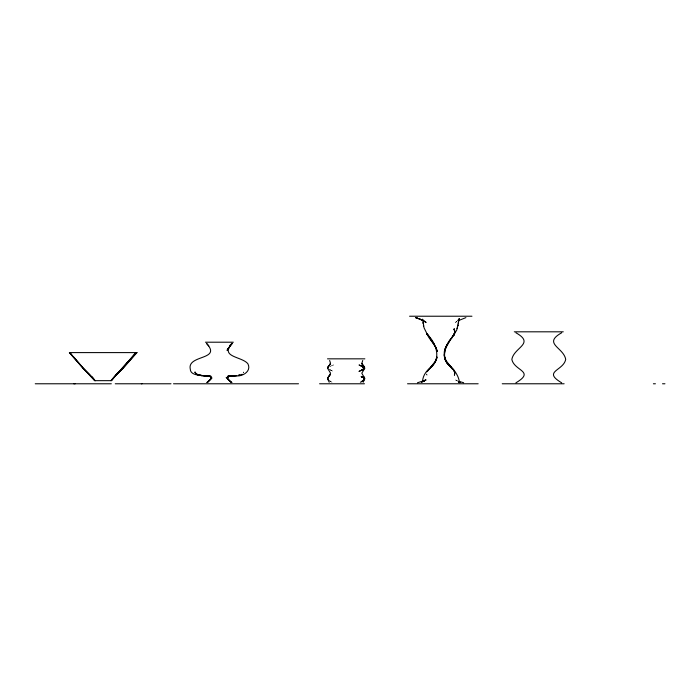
<?xml version="1.0" encoding="UTF-8"?>
<svg xmlns="http://www.w3.org/2000/svg" width="700" height="700" viewBox="0 0 700 700"><rect width="100%" height="100%" fill="white"/><g stroke="black" fill="none" stroke-linecap="round" stroke-linejoin="round"><path stroke-width="0.53" stroke-dasharray="3.5 2.62" d="M243.635 372.479L243.81 371.945L243.364 372.969M456.89 321.396L455.42 322.42L457.24 321.204M457.354 380.817L455.7 379.977L457.161 380.748M329.481 380.835L332.001 382.226M329.481 369.512L333.384 371.473L329.534 369.521M329.595 380.835L330.715 381.553M329.621 380.835L330.645 381.553M426.685 374.176L427.017 375.183L426.694 373.861M333.34 364.971L330.418 366.257L333.34 364.971"/><path stroke-width="1.05" d="M454.659 330.645L454.248 328.991L454.773 332.089L454.108 328.851L454.843 331.94L453.766 335.676L454.773 332.614M454.624 333.567C447.571 343.639 437.316 356.825 451.474 367.474L446.547 361.9L444.229 355.609M444.168 352.467L444.727 349.834M422.537 381.666C422.686 376.582 425.442 372.006 429.223 368.707C441.394 360.859 437.579 344.076 426.912 334.101L427.892 335.554L424.078 327.906L422.572 319.244M437.115 356.965L434.91 362.014L426.79 371.822M437.08 357.752L435.627 361.226L431.121 366.896M451.159 338.905L456.68 330.19L459.314 318.465L458.028 320.416L458.946 319.463M452.436 337.225C445.252 343.516 441.648 357.21 447.405 363.3M457.468 327.906L457.222 328.641L457.45 327.933M444.859 349.851L445.358 348.451M454.029 334.023L454.317 333.2M445.165 348.547L450.126 340.209M327.88 367.841L327.924 368.515M227.054 350.438L231.718 343.324M445.2 348.46L447.125 344.627L446.092 346.509M227.395 349.738L228.007 348.504M329.656 360.509L330.54 363.317L327.512 368.165L330.584 373.214L327.512 378.578L329.192 382.235M453.784 334.565L451.903 337.697M227.273 349.912L232.164 343.376M361.664 381.553L362.906 380.835L361.734 381.553C365.374 380.669 365.277 376.898 361.279 376.521L362.723 377.186L361.358 376.53C365.689 377.405 363.58 381.727 360.377 382.226M327.81 367.203L329.683 364.954L328.029 366.879M427.569 371.131L433.562 364.14M328.055 378.219L328.037 379.706M362.731 360.509L361.839 363.317L364.866 368.165L361.795 373.214L364.866 378.578L363.195 382.235M232.374 343.368C218.96 357.28 242.104 356.361 247.905 363.799C251.755 371.219 242.48 376.819 235.891 375.856M136.316 352.599L122.867 368.148L117.425 373.389M127.347 362.994L110.95 380.66L136.141 352.599L111.169 380.66L117.407 373.398M127.374 362.967L136.369 352.599M211.706 378.236L207.515 382.541M136.972 352.599L123.2 368.183M207.095 382.524L211.951 377.877M123.156 368.217L116.008 375.113L111.414 380.66L94.692 380.66L83.125 368.217M206.876 382.524C222.127 370.851 190.68 380.564 190.312 369.215C186.769 354.445 222.556 360.342 206.404 343.368M561.689 332.762C542.255 343.726 563.666 347.34 565.688 359.389C563.474 370.93 542.097 371.184 561.671 382.821M515.909 382.821C535.605 371.158 514.106 370.956 511.866 359.389C513.914 347.314 535.447 343.744 515.891 332.762M421.348 382.533L425.81 379.951L423.859 380.949M241.657 374.526L242.156 374.264M458.019 320.775L465.903 317.625M424.428 380.721L422.739 381.465M425.793 380.109L417.48 382.751M240.984 374.806L238.219 375.471M239.864 374.938L238.499 375.244M234.456 375.953C227.246 375.322 224.866 378.315 231.91 382.524M236.582 375.672L231.035 376.04M230.23 376.25L232.943 376.04M229.924 376.084L228.06 376.233L229.749 376.101M235.165 375.681L227.789 376.241L231.21 376.031M234.343 375.961L236.04 375.839M232.654 375.953L234.456 375.848M229.215 376.136L233.039 375.935M409.588 316.225L471.949 316.225M514.29 331.809L563.281 331.809M205.424 342.204L233.362 342.204M136.999 352.599L69.353 352.599L82.985 368.165L95.016 380.66L90.37 375.13M327.512 358.838L364.866 358.838M73.815 383.775L75.145 383.775M141.33 383.775L141.986 383.775M35.245 383.775L111.326 383.775M115.264 383.775L170.992 383.775M173.521 383.775L298.506 383.775M319.585 383.775L364.481 383.775M407.54 383.775L478.161 383.775M502.241 383.775L564.13 383.775M653.389 383.775L655.41 383.775M662.524 383.775L664.947 383.775M209.571 376.136L204.33 375.848M207.576 376.031L209.396 376.127L207.445 376.014M209.396 376.127L210.989 376.241L203.499 375.672M204.102 375.839L206.133 375.953M205.844 376.04L208.556 376.25M205.923 376.049L207.305 376.136M205.319 375.83C201.941 375.428 196.28 376.092 194.976 371.945L195.195 372.601M201.959 375.498L200.287 375.244L203.612 375.681M198.923 374.938L200.375 375.261M459.725 381.649L463.645 382.707M415.634 317.625L423.168 320.547L419.02 318.745L421.085 319.602M197.129 374.526L197.803 374.806M422.126 320.066L426.116 322.464L423.535 320.425M197.619 374.517L195.659 373.31M458.281 381.395L460.381 382.533L458.264 381.386L460.031 382.541L458.412 381.43L459.506 382.646C458.623 375.392 454.134 369.416 448.534 364.726M364.236 367.526L359.039 364.971L363.221 366.896L361.935 366.24L363.939 368.191L361.76 370.169L362.898 369.512L358.995 371.473C359.704 370.44 366.52 369.46 363.825 367.203L364.499 367.841M231.263 382.541L226.188 377.361L231.682 382.524M83.344 368.191L89.819 374.553M452.401 368.804L453.565 369.985M452.55 369.241L448.595 364.849M83.09 368.174L78.601 363.011M82.749 367.517L73.124 356.3M206.623 343.376L208.836 345.957M69.545 352.599L78.575 362.985M69.939 352.599L71.855 354.821M453.617 369.88L454.895 372.382L454.457 375.261L454.615 372.47M453.766 370.064L445.585 360.316M195.746 373.389L195.151 372.479M446.88 362.705L448.009 364.184L444.841 358.995L444.054 353.789M195.44 373.091L195.834 373.625M432.985 342.493L430.526 339.089M430.771 339.308L436.371 348.547M430.815 339.369L427.525 334.023M422.599 319.331L423.071 320.259M433.23 342.781L434.394 344.601M453.976 371.131L454.352 371.814M435.461 346.517L436.328 348.46M445.305 359.756L444.404 356.895M426.877 333.489C429.17 339.99 435.724 344.286 437.036 351.26M458.412 322.639L458.369 323.225L458.412 322.639M458.535 321.527L458.5 322.079L458.535 321.527M458.097 325.124L457.984 325.797L458.097 325.124M330.435 363.65L330.111 364.297L330.47 363.65M328.221 377.178L327.793 377.86L328.239 377.178M330.269 374.631L328.79 376.521L330.269 374.631M230.729 344.54L229.766 345.8L230.729 344.54M424.305 380.686L423.281 381.386L425.81 379.951L424.296 380.783M228.252 376.626L227.693 376.933L229.127 376.408L228.261 376.626M202.195 375.672L200.567 375.471L202.195 375.672M210.525 376.626L209.641 376.408L211.102 376.933L210.534 376.626M417.804 318.316L415.748 317.634L417.83 318.334M362.626 377.195L361.358 376.53L362.626 377.195M363.86 366.231L362.696 364.954L364.551 367.194L363.86 366.231M95.069 380.66L91.962 376.924L95.043 380.66M364.586 377.86L364.149 377.178L364.586 377.86M362.276 364.297L361.909 363.65L362.276 364.297M437.15 351.146L436.809 349.834L437.141 351.137M423.579 325.789L423.447 325.124L423.553 325.797M423.176 323.243L423.132 322.639L423.176 323.225"/></g></svg>
